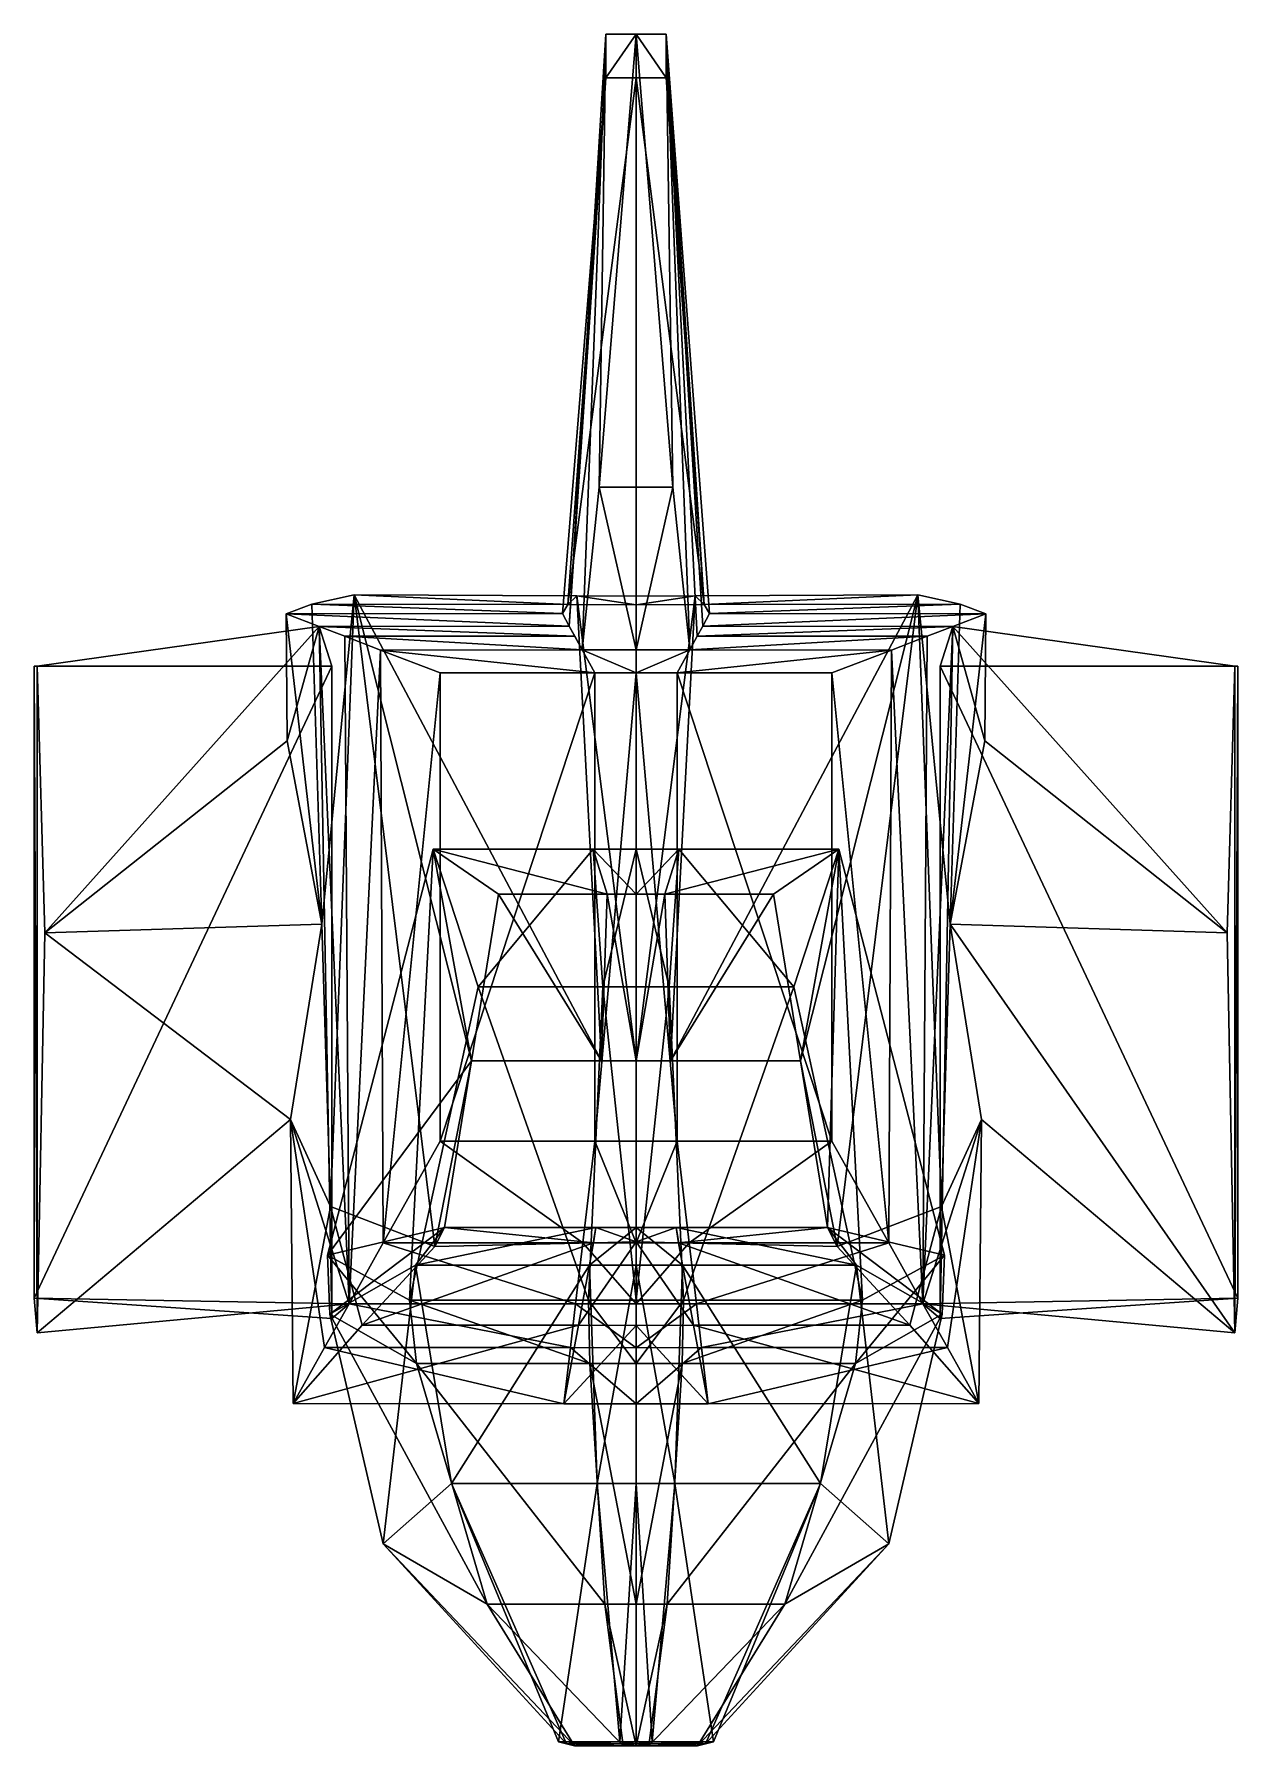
# Model space of a CAD drawing. Extents: x -1.05 to 1.05, y -1.23 to 1.74.
import ezdxf

# ---------------------------------------------------------------- set-up
doc = ezdxf.new("R2010")
doc.units = 0

msp = doc.modelspace()

# ---------------------------------------------------------------- linework, layer by layer
for points in [[(-0.0527, 1.7436, 1.2957), (-0.0934, 0.6736, 0.2181), (-0.1159, 0.715, 0.4135)], [(-0.1159, 0.715, 0.4135), (-0.0527, 1.6677, 1.3682), (-0.0527, 1.7436, 1.2957)], [(-0.0527, 1.7436, 1.2957), (-0.0641, 0.9566, 0.221), (-0.0934, 0.6736, 0.2181)], [(-0.0641, 0.9566, 0.221), (-0.0527, 1.7436, 1.2957), (0, 1.7436, 1.2957)], [(-0.0641, 0.9566, 0.221), (0, 1.7436, 1.2957), (0, 0.9566, 0.221)], [(0, 1.7436, 1.2957), (-0.0527, 1.7436, 1.2957), (-0.0527, 1.6677, 1.3682)], [(0, 1.7436, 1.2957), (-0.0527, 1.6677, 1.3682), (0, 1.6677, 1.3682)], [(0, 1.7436, 1.2957), (0, 1.6677, 1.3682), (0.0527, 1.6677, 1.3682)], [(0, 1.7436, 1.2957), (0.0527, 1.6677, 1.3682), (0.0527, 1.7436, 1.2957)], [(0.0641, 0.9566, 0.221), (0, 0.9566, 0.221), (0, 1.7436, 1.2957)], [(0.0641, 0.9566, 0.221), (0, 1.7436, 1.2957), (0.0527, 1.7436, 1.2957)], [(0.0934, 0.6736, 0.2181), (0.0641, 0.9566, 0.221), (0.0527, 1.7436, 1.2957)], [(0.0527, 1.7436, 1.2957), (0.0527, 1.6677, 1.3682), (0.1185, 0.7523, 0.6442)], [(0.0527, 1.7436, 1.2957), (0.1185, 0.7523, 0.6442), (0.128, 0.7371, 0.5182)], [(0.1065, 0.6977, 0.3318), (0.0934, 0.6736, 0.2181), (0.0527, 1.7436, 1.2957)], [(0.0527, 1.7436, 1.2957), (0.128, 0.7371, 0.5182), (0.1159, 0.715, 0.4135)], [(0.0527, 1.7436, 1.2957), (0.1159, 0.715, 0.4135), (0.1065, 0.6977, 0.3318)], [(-0.128, 0.7371, 0.5182), (-0.1185, 0.7523, 0.6442), (-0.0527, 1.6677, 1.3682)], [(-0.1159, 0.715, 0.4135), (-0.128, 0.7371, 0.5182), (-0.0527, 1.6677, 1.3682)], [(-0.1185, 0.7523, 0.6442), (0, 0.7521, 0.6415), (0, 1.6677, 1.3682)], [(-0.1185, 0.7523, 0.6442), (0, 1.6677, 1.3682), (-0.0527, 1.6677, 1.3682)], [(0.1185, 0.7523, 0.6442), (0.0527, 1.6677, 1.3682), (0, 1.6677, 1.3682)], [(0.1185, 0.7523, 0.6442), (0, 1.6677, 1.3682), (0, 0.7521, 0.6415)], [(-0.0641, 0.9566, 0.221), (0, 0.6737, 0.219), (-0.0934, 0.6736, 0.2181)], [(-0.0641, 0.9566, 0.221), (0, 0.9566, 0.221), (0, 0.6737, 0.219)], [(0.0641, 0.9566, 0.221), (0.0934, 0.6736, 0.2181), (0, 0.6737, 0.219)], [(0.0641, 0.9566, 0.221), (0, 0.6737, 0.219), (0, 0.9566, 0.221)], [(-0.6081, 0.7364, 0.5089), (-0.546, 0.197, 0.6879), (-0.5632, 0.753, 0.6544)], [(-0.128, 0.7371, 0.5182), (-0.6081, 0.7364, 0.5089), (-0.5632, 0.753, 0.6544)], [(-0.1185, 0.7523, 0.6442), (-0.5632, 0.753, 0.6544), (-0.4898, 0.7696, 0.7998)], [(-0.4898, 0.7696, 0.7998), (-0.5632, 0.753, 0.6544), (-0.546, 0.197, 0.6879)], [(-0.128, 0.7371, 0.5182), (-0.5632, 0.753, 0.6544), (-0.1185, 0.7523, 0.6442)], [(-0.4898, 0.7696, 0.7998), (-0.546, 0.197, 0.6879), (-0.5308, -0.2938, 0.7174)], [(-0.5308, -0.2938, 0.7174), (-0.3496, -0.3634, 1.0654), (-0.4898, 0.7696, 0.7998)], [(-0.1185, 0.7523, 0.6442), (-0.4898, 0.7696, 0.7998), (-0.1031, 0.7675, 0.7703)], [(-0.3496, -0.3634, 1.0654), (-0.286, -0.0405, 1.2669), (-0.4898, 0.7696, 0.7998)], [(-0.4898, 0.7696, 0.7998), (-0.286, -0.0405, 1.2669), (-0.0602, -0.0406, 1.2661)], [(-0.4898, 0.7696, 0.7998), (-0.0602, -0.0406, 1.2661), (-0.1031, 0.7675, 0.7703)], [(0, 0.7521, 0.6415), (-0.1185, 0.7523, 0.6442), (-0.1031, 0.7675, 0.7703)], [(-0.1031, 0.7675, 0.7703), (-0.0602, -0.0406, 1.2661), (0, -0.0406, 1.2658)], [(-0.1031, 0.7675, 0.7703), (0, -0.0406, 1.2658), (0, 0.7669, 0.7624)], [(0, 0.7521, 0.6415), (-0.1031, 0.7675, 0.7703), (0, 0.7669, 0.7624)], [(0.1031, 0.7675, 0.7703), (0, 0.7669, 0.7624), (0, -0.0406, 1.2658)], [(0.1031, 0.7675, 0.7703), (0, -0.0406, 1.2658), (0.0602, -0.0406, 1.2661)], [(0, 0.7521, 0.6415), (0, 0.7669, 0.7624), (0.1031, 0.7675, 0.7703)], [(0, 0.7521, 0.6415), (0.1031, 0.7675, 0.7703), (0.1185, 0.7523, 0.6442)], [(0.4898, 0.7696, 0.7998), (0.1031, 0.7675, 0.7703), (0.0602, -0.0406, 1.2661)], [(0.4898, 0.7696, 0.7998), (0.0602, -0.0406, 1.2661), (0.286, -0.0405, 1.2669)], [(0.1185, 0.7523, 0.6442), (0.1031, 0.7675, 0.7703), (0.4898, 0.7696, 0.7998)], [(0.1185, 0.7523, 0.6442), (0.4898, 0.7696, 0.7998), (0.5632, 0.753, 0.6544)], [(0.128, 0.7371, 0.5182), (0.1185, 0.7523, 0.6442), (0.5632, 0.753, 0.6544)], [(0.128, 0.7371, 0.5182), (0.5632, 0.753, 0.6544), (0.6081, 0.7364, 0.5089)], [(0.3496, -0.3634, 1.0654), (0.4898, 0.7696, 0.7998), (0.286, -0.0405, 1.2669)], [(0.4898, 0.7696, 0.7998), (0.3496, -0.3634, 1.0654), (0.5308, -0.2938, 0.7174)], [(0.546, 0.197, 0.6879), (0.5632, 0.753, 0.6544), (0.4898, 0.7696, 0.7998)], [(0.5308, -0.2938, 0.7174), (0.546, 0.197, 0.6879), (0.4898, 0.7696, 0.7998)], [(0.6081, 0.7364, 0.5089), (0.5632, 0.753, 0.6544), (0.546, 0.197, 0.6879)], [(-0.5289, 0.6452, 0.0007), (-1.0409, 0.6452, 0.1035), (-0.5508, 0.7144, 0.4063)], [(-0.5508, 0.7144, 0.4063), (-1.0409, 0.6452, 0.1035), (-1.0275, 0.1819, 0.5345)], [(-1.0275, 0.1819, 0.5345), (-0.6061, 0.5155, 0.5037), (-0.5508, 0.7144, 0.4063)], [(-0.1159, 0.715, 0.4135), (-0.6081, 0.7364, 0.5089), (-0.128, 0.7371, 0.5182)], [(-0.1159, 0.715, 0.4135), (-0.5508, 0.7144, 0.4063), (-0.6081, 0.7364, 0.5089)], [(-0.6081, 0.7364, 0.5089), (-0.6061, 0.5155, 0.5037), (-0.546, 0.197, 0.6879)], [(-0.6081, 0.7364, 0.5089), (-0.5508, 0.7144, 0.4063), (-0.6061, 0.5155, 0.5037)], [(-0.1065, 0.6977, 0.3318), (-0.5508, 0.7144, 0.4063), (-0.1159, 0.715, 0.4135)], [(-0.5289, -0.488, 0.0007), (-0.5289, 0.6452, 0.0007), (-0.5508, 0.7144, 0.4063)], [(-0.5289, -0.488, 0.0007), (-0.5508, 0.7144, 0.4063), (-0.4985, -0.4625, 0.3058)], [(-0.1065, 0.6977, 0.3318), (-0.5061, 0.6973, 0.326), (-0.5508, 0.7144, 0.4063)], [(-0.4985, -0.4625, 0.3058), (-0.5508, 0.7144, 0.4063), (-0.5061, 0.6973, 0.326)], [(-0.0934, 0.6736, 0.2181), (-0.1065, 0.6977, 0.3318), (-0.1159, 0.715, 0.4135)], [(0.1065, 0.6977, 0.3318), (0.1159, 0.715, 0.4135), (0.5508, 0.7144, 0.4063)], [(0.1065, 0.6977, 0.3318), (0.5508, 0.7144, 0.4063), (0.5061, 0.6973, 0.326)], [(0.1159, 0.715, 0.4135), (0.128, 0.7371, 0.5182), (0.6081, 0.7364, 0.5089)], [(0.1159, 0.715, 0.4135), (0.6081, 0.7364, 0.5089), (0.5508, 0.7144, 0.4063)], [(0.5289, -0.488, 0.0007), (0.4985, -0.4625, 0.3058), (0.5508, 0.7144, 0.4063)], [(0.4985, -0.4625, 0.3058), (0.5061, 0.6973, 0.326), (0.5508, 0.7144, 0.4063)], [(0.5289, -0.488, 0.0007), (0.5508, 0.7144, 0.4063), (0.5289, 0.6452, 0.0007)], [(0.5289, 0.6452, 0.0007), (0.5508, 0.7144, 0.4063), (1.0409, 0.6452, 0.1035)], [(0.6081, 0.7364, 0.5089), (0.546, 0.197, 0.6879), (0.6061, 0.5155, 0.5037)], [(0.6081, 0.7364, 0.5089), (0.6061, 0.5155, 0.5037), (0.5508, 0.7144, 0.4063)], [(1.0275, 0.1819, 0.5345), (1.0409, 0.6452, 0.1035), (0.5508, 0.7144, 0.4063)], [(0.5508, 0.7144, 0.4063), (0.6061, 0.5155, 0.5037), (1.0275, 0.1819, 0.5345)], [(-0.0934, 0.6736, 0.2181), (-0.5061, 0.6973, 0.326), (-0.1065, 0.6977, 0.3318)], [(-0.4439, 0.6734, 0.2145), (-0.4985, -0.4625, 0.3058), (-0.5061, 0.6973, 0.326)], [(-0.0934, 0.6736, 0.2181), (-0.4439, 0.6734, 0.2145), (-0.5061, 0.6973, 0.326)], [(0.0934, 0.6736, 0.2181), (0.1065, 0.6977, 0.3318), (0.5061, 0.6973, 0.326)], [(0.0934, 0.6736, 0.2181), (0.5061, 0.6973, 0.326), (0.4439, 0.6734, 0.2145)], [(0.4439, 0.6734, 0.2145), (0.5061, 0.6973, 0.326), (0.4985, -0.4625, 0.3058)], [(-0.4439, 0.6734, 0.2145), (-0.4392, -0.3567, 0.2018), (-0.4985, -0.4625, 0.3058)], [(-0.0716, 0.6336, 0.0286), (-0.4439, 0.6734, 0.2145), (-0.0934, 0.6736, 0.2181)], [(-0.0716, 0.6336, 0.0286), (-0.3402, 0.6336, 0.0286), (-0.4439, 0.6734, 0.2145)], [(-0.3402, 0.6336, 0.0286), (-0.4392, -0.3567, 0.2018), (-0.4439, 0.6734, 0.2145)], [(0, 0.6336, 0.0286), (-0.0934, 0.6736, 0.2181), (0, 0.6737, 0.219)], [(0, 0.6336, 0.0286), (-0.0716, 0.6336, 0.0286), (-0.0934, 0.6736, 0.2181)], [(0, 0.6336, 0.0286), (0, 0.6737, 0.219), (0.0934, 0.6736, 0.2181)], [(0, 0.6336, 0.0286), (0.0934, 0.6736, 0.2181), (0.0716, 0.6336, 0.0286)], [(0.0716, 0.6336, 0.0286), (0.0934, 0.6736, 0.2181), (0.4439, 0.6734, 0.2145)], [(0.0716, 0.6336, 0.0286), (0.4439, 0.6734, 0.2145), (0.3402, 0.6336, 0.0286)], [(0.3402, 0.6336, 0.0286), (0.4439, 0.6734, 0.2145), (0.4392, -0.3567, 0.2018)], [(0.4439, 0.6734, 0.2145), (0.4985, -0.4625, 0.3058), (0.4392, -0.3567, 0.2018)], [(-0.5289, 0.6452, 0.0007), (-1.0459, 0.6452, -0.0018), (-1.0409, 0.6452, 0.1035)], [(-1.0459, 0.6452, -0.0018), (-1.0459, -0.4531, -0.0018), (-1.0409, -0.513, 0.1235)], [(-1.0459, 0.6452, -0.0018), (-1.0409, -0.513, 0.1235), (-1.0409, 0.6452, 0.1035)], [(-0.5289, 0.6452, 0.0007), (-0.5289, -0.488, 0.0007), (-1.0459, -0.4531, -0.0018)], [(-0.5289, 0.6452, 0.0007), (-1.0459, -0.4531, -0.0018), (-1.0459, 0.6452, -0.0018)], [(-1.0409, -0.513, 0.1235), (-1.0275, 0.1819, 0.5345), (-1.0409, 0.6452, 0.1035)], [(-0.3402, 0.6336, 0.0286), (-0.3402, -0.1802, 0.0286), (-0.4392, -0.3567, 0.2018)], [(-0.0716, 0.6336, 0.0286), (-0.0716, -0.1802, 0.0286), (-0.3402, -0.1802, 0.0286)], [(-0.0716, 0.6336, 0.0286), (-0.3402, -0.1802, 0.0286), (-0.3402, 0.6336, 0.0286)], [(0, 0.6336, 0.0286), (0, -0.1802, 0.0286), (-0.0716, -0.1802, 0.0286)], [(0, 0.6336, 0.0286), (-0.0716, -0.1802, 0.0286), (-0.0716, 0.6336, 0.0286)], [(0, 0.6336, 0.0286), (0.0716, 0.6336, 0.0286), (0.0716, -0.1802, 0.0286)], [(0, 0.6336, 0.0286), (0.0716, -0.1802, 0.0286), (0, -0.1802, 0.0286)], [(0.0716, 0.6336, 0.0286), (0.3402, 0.6336, 0.0286), (0.3402, -0.1802, 0.0286)], [(0.0716, 0.6336, 0.0286), (0.3402, -0.1802, 0.0286), (0.0716, -0.1802, 0.0286)], [(0.3402, 0.6336, 0.0286), (0.4392, -0.3567, 0.2018), (0.3402, -0.1802, 0.0286)], [(0.5289, 0.6452, 0.0007), (1.0409, 0.6452, 0.1035), (1.0459, 0.6452, -0.0018)], [(0.5289, 0.6452, 0.0007), (1.0459, 0.6452, -0.0018), (1.0459, -0.4531, -0.0018)], [(0.5289, 0.6452, 0.0007), (1.0459, -0.4531, -0.0018), (0.5289, -0.488, 0.0007)], [(1.0409, -0.513, 0.1235), (1.0409, 0.6452, 0.1035), (1.0275, 0.1819, 0.5345)], [(1.0459, 0.6452, -0.0018), (1.0409, 0.6452, 0.1035), (1.0409, -0.513, 0.1235)], [(1.0459, 0.6452, -0.0018), (1.0409, -0.513, 0.1235), (1.0459, -0.4531, -0.0018)], [(-1.0275, 0.1819, 0.5345), (-0.546, 0.197, 0.6879), (-0.6061, 0.5155, 0.5037)], [(0.6061, 0.5155, 0.5037), (0.546, 0.197, 0.6879), (1.0275, 0.1819, 0.5345)], [(-0.3524, 0.3272, 1.7172), (-0.5363, -0.3782, 1.4947), (-0.3934, -0.4565, 1.8395)], [(-0.286, -0.0405, 1.2669), (-0.5363, -0.3782, 1.4947), (-0.3524, 0.3272, 1.7172)], [(-0.3524, 0.3272, 1.7172), (-0.3934, -0.4565, 1.8395), (-0.2745, 0.0879, 1.9616)], [(-0.0742, 0.3272, 1.7172), (-0.3524, 0.3272, 1.7172), (-0.2745, 0.0879, 1.9616)], [(-0.3524, 0.3272, 1.7172), (-0.2391, 0.2492, 1.3873), (-0.286, -0.0405, 1.2669)], [(-0.0503, 0.2492, 1.3873), (-0.2391, 0.2492, 1.3873), (-0.3524, 0.3272, 1.7172)], [(-0.0503, 0.2492, 1.3873), (-0.3524, 0.3272, 1.7172), (-0.0742, 0.3272, 1.7172)], [(-0.0742, 0.3272, 1.7172), (-0.2745, 0.0879, 1.9616), (-0.0578, 0.0879, 1.9616)], [(0, 0.2492, 1.3873), (-0.0503, 0.2492, 1.3873), (-0.0742, 0.3272, 1.7172)], [(0, 0.2492, 1.3873), (-0.0742, 0.3272, 1.7172), (0, 0.3272, 1.7172)], [(0, 0.3272, 1.7172), (-0.0742, 0.3272, 1.7172), (-0.0578, 0.0879, 1.9616)], [(0, 0.3272, 1.7172), (-0.0578, 0.0879, 1.9616), (0, 0.0879, 1.9616)], [(0, 0.2492, 1.3873), (0, 0.3272, 1.7172), (0.0742, 0.3272, 1.7172)], [(0, 0.2492, 1.3873), (0.0742, 0.3272, 1.7172), (0.0503, 0.2492, 1.3873)], [(0, 0.3272, 1.7172), (0, 0.0879, 1.9616), (0.0578, 0.0879, 1.9616)], [(0, 0.3272, 1.7172), (0.0578, 0.0879, 1.9616), (0.0742, 0.3272, 1.7172)], [(0.0503, 0.2492, 1.3873), (0.0742, 0.3272, 1.7172), (0.3524, 0.3272, 1.7172)], [(0.0503, 0.2492, 1.3873), (0.3524, 0.3272, 1.7172), (0.2391, 0.2492, 1.3873)], [(0.0742, 0.3272, 1.7172), (0.0578, 0.0879, 1.9616), (0.2745, 0.0879, 1.9616)], [(0.0742, 0.3272, 1.7172), (0.2745, 0.0879, 1.9616), (0.3524, 0.3272, 1.7172)], [(0.286, -0.0405, 1.2669), (0.2391, 0.2492, 1.3873), (0.3524, 0.3272, 1.7172)], [(0.3524, 0.3272, 1.7172), (0.2745, 0.0879, 1.9616), (0.3934, -0.4565, 1.8395)], [(0.3524, 0.3272, 1.7172), (0.3329, -0.3302, 1.1465), (0.286, -0.0405, 1.2669)], [(0.3524, 0.3272, 1.7172), (0.5363, -0.3782, 1.4947), (0.3329, -0.3302, 1.1465)], [(0.3524, 0.3272, 1.7172), (0.3934, -0.4565, 1.8395), (0.5363, -0.3782, 1.4947)], [(-0.0602, -0.0406, 1.2661), (-0.286, -0.0405, 1.2669), (-0.2391, 0.2492, 1.3873)], [(-0.0602, -0.0406, 1.2661), (-0.2391, 0.2492, 1.3873), (-0.0503, 0.2492, 1.3873)], [(0, -0.0406, 1.2658), (-0.0602, -0.0406, 1.2661), (-0.0503, 0.2492, 1.3873)], [(0, -0.0406, 1.2658), (-0.0503, 0.2492, 1.3873), (0, 0.2492, 1.3873)], [(0, -0.0406, 1.2658), (0, 0.2492, 1.3873), (0.0503, 0.2492, 1.3873)], [(0, -0.0406, 1.2658), (0.0503, 0.2492, 1.3873), (0.0602, -0.0406, 1.2661)], [(0.0602, -0.0406, 1.2661), (0.0503, 0.2492, 1.3873), (0.2391, 0.2492, 1.3873)], [(0.0602, -0.0406, 1.2661), (0.2391, 0.2492, 1.3873), (0.286, -0.0405, 1.2669)], [(-0.6003, -0.1422, 0.488), (-1.0275, 0.1819, 0.5345), (-1.0409, -0.513, 0.1235)], [(-0.6003, -0.1422, 0.488), (-0.546, 0.197, 0.6879), (-1.0275, 0.1819, 0.5345)], [(-0.546, 0.197, 0.6879), (-0.6003, -0.1422, 0.488), (-0.5308, -0.2938, 0.7174)], [(0.546, 0.197, 0.6879), (0.5308, -0.2938, 0.7174), (0.6003, -0.1422, 0.488)], [(1.0409, -0.513, 0.1235), (1.0275, 0.1819, 0.5345), (0.546, 0.197, 0.6879)], [(1.0409, -0.513, 0.1235), (0.546, 0.197, 0.6879), (0.6003, -0.1422, 0.488)], [(-0.2745, 0.0879, 1.9616), (-0.3934, -0.4565, 1.8395), (-0.0828, -0.4565, 1.8395)], [(-0.2745, 0.0879, 1.9616), (-0.0828, -0.4565, 1.8395), (-0.0578, 0.0879, 1.9616)], [(-0.0578, 0.0879, 1.9616), (-0.0828, -0.4565, 1.8395), (0, -0.4565, 1.8395)], [(-0.0578, 0.0879, 1.9616), (0, -0.4565, 1.8395), (0, 0.0879, 1.9616)], [(0.0578, 0.0879, 1.9616), (0, 0.0879, 1.9616), (0, -0.4565, 1.8395)], [(0.0578, 0.0879, 1.9616), (0, -0.4565, 1.8395), (0.0828, -0.4565, 1.8395)], [(0.2745, 0.0879, 1.9616), (0.0578, 0.0879, 1.9616), (0.0828, -0.4565, 1.8395)], [(0.2745, 0.0879, 1.9616), (0.0828, -0.4565, 1.8395), (0.3934, -0.4565, 1.8395)], [(-0.286, -0.0405, 1.2669), (-0.3329, -0.3302, 1.1465), (-0.5363, -0.3782, 1.4947)], [(-0.3496, -0.3634, 1.0654), (-0.3329, -0.3302, 1.1465), (-0.286, -0.0405, 1.2669)], [(0.3496, -0.3634, 1.0654), (0.286, -0.0405, 1.2669), (0.3329, -0.3302, 1.1465)], [(-1.0409, -0.513, 0.1235), (-0.4985, -0.4625, 0.3058), (-0.6003, -0.1422, 0.488)], [(-0.6003, -0.1422, 0.488), (-0.5959, -0.6361, 0.4762), (-0.5308, -0.2938, 0.7174)], [(-0.6003, -0.1422, 0.488), (-0.5412, -0.5386, 0.3805), (-0.5959, -0.6361, 0.4762)], [(-0.6003, -0.1422, 0.488), (-0.4985, -0.4625, 0.3058), (-0.5412, -0.5386, 0.3805)], [(0.6003, -0.1422, 0.488), (0.4985, -0.4625, 0.3058), (1.0409, -0.513, 0.1235)], [(0.6003, -0.1422, 0.488), (0.5412, -0.5386, 0.3805), (0.4985, -0.4625, 0.3058)], [(0.6003, -0.1422, 0.488), (0.5308, -0.2938, 0.7174), (0.5959, -0.6361, 0.4762)], [(0.6003, -0.1422, 0.488), (0.5959, -0.6361, 0.4762), (0.5412, -0.5386, 0.3805)], [(-0.3402, -0.1802, 0.0286), (-0.0924, -0.3568, 0.2), (-0.4392, -0.3567, 0.2018)], [(-0.3402, -0.1802, 0.0286), (-0.0716, -0.1802, 0.0286), (-0.0924, -0.3568, 0.2)], [(-0.0716, -0.1802, 0.0286), (0, -0.3568, 0.1995), (-0.0924, -0.3568, 0.2)], [(-0.0716, -0.1802, 0.0286), (0, -0.1802, 0.0286), (0, -0.3568, 0.1995)], [(0.0716, -0.1802, 0.0286), (0.0924, -0.3568, 0.2), (0, -0.3568, 0.1995)], [(0.0716, -0.1802, 0.0286), (0, -0.3568, 0.1995), (0, -0.1802, 0.0286)], [(0.3402, -0.1802, 0.0286), (0.0924, -0.3568, 0.2), (0.0716, -0.1802, 0.0286)], [(0.3402, -0.1802, 0.0286), (0.4392, -0.3567, 0.2018), (0.0924, -0.3568, 0.2)], [(-0.5959, -0.6361, 0.4762), (-0.4761, -0.4998, 0.7933), (-0.5308, -0.2938, 0.7174)], [(-0.4761, -0.4998, 0.7933), (-0.3496, -0.3634, 1.0654), (-0.5308, -0.2938, 0.7174)], [(0.4761, -0.4998, 0.7933), (0.5308, -0.2938, 0.7174), (0.3496, -0.3634, 1.0654)], [(0.5959, -0.6361, 0.4762), (0.5308, -0.2938, 0.7174), (0.4761, -0.4998, 0.7933)], [(-0.3329, -0.3302, 1.1465), (-0.5324, -0.481, 1.4485), (-0.5363, -0.3782, 1.4947)], [(-0.3329, -0.3302, 1.1465), (-0.3833, -0.3958, 1.106), (-0.5324, -0.481, 1.4485)], [(-0.4392, -0.3567, 0.2018), (-0.1049, -0.4627, 0.3029), (-0.4985, -0.4625, 0.3058)], [(-0.4761, -0.4998, 0.7933), (-0.1002, -0.5001, 0.7881), (-0.0736, -0.3569, 1.0952)], [(-0.4761, -0.4998, 0.7933), (-0.0736, -0.3569, 1.0952), (-0.3496, -0.3634, 1.0654)], [(-0.4392, -0.3567, 0.2018), (-0.0924, -0.3568, 0.2), (-0.1049, -0.4627, 0.3029)], [(-0.0701, -0.3303, 1.1449), (-0.3833, -0.3958, 1.106), (-0.3329, -0.3302, 1.1465)], [(-0.0701, -0.3303, 1.1449), (-0.0807, -0.3958, 1.106), (-0.3833, -0.3958, 1.106)], [(-0.0736, -0.3569, 1.0952), (-0.3329, -0.3302, 1.1465), (-0.3496, -0.3634, 1.0654)], [(-0.0736, -0.3569, 1.0952), (-0.0701, -0.3303, 1.1449), (-0.3329, -0.3302, 1.1465)], [(-0.0924, -0.3568, 0.2), (0, -0.4628, 0.3021), (-0.1049, -0.4627, 0.3029)], [(-0.1002, -0.5001, 0.7881), (0, -0.5002, 0.7867), (0, -0.3552, 1.1031)], [(-0.1002, -0.5001, 0.7881), (0, -0.3552, 1.1031), (-0.0736, -0.3569, 1.0952)], [(-0.0924, -0.3568, 0.2), (0, -0.3568, 0.1995), (0, -0.4628, 0.3021)], [(0, -0.3303, 1.1444), (0, -0.3958, 1.106), (-0.0807, -0.3958, 1.106)], [(0, -0.3303, 1.1444), (-0.0807, -0.3958, 1.106), (-0.0701, -0.3303, 1.1449)], [(0, -0.3552, 1.1031), (-0.0701, -0.3303, 1.1449), (-0.0736, -0.3569, 1.0952)], [(0, -0.3552, 1.1031), (0, -0.3303, 1.1444), (-0.0701, -0.3303, 1.1449)], [(0, -0.3303, 1.1444), (0.0701, -0.3303, 1.1449), (0.0807, -0.3958, 1.106)], [(0, -0.3303, 1.1444), (0.0807, -0.3958, 1.106), (0, -0.3958, 1.106)], [(0, -0.3552, 1.1031), (0.0736, -0.3569, 1.0952), (0.0701, -0.3303, 1.1449)], [(0, -0.3552, 1.1031), (0.0701, -0.3303, 1.1449), (0, -0.3303, 1.1444)], [(0.1002, -0.5001, 0.7881), (0.0736, -0.3569, 1.0952), (0, -0.3552, 1.1031)], [(0.1002, -0.5001, 0.7881), (0, -0.3552, 1.1031), (0, -0.5002, 0.7867)], [(0.0924, -0.3568, 0.2), (0.1049, -0.4627, 0.3029), (0, -0.4628, 0.3021)], [(0.0924, -0.3568, 0.2), (0, -0.4628, 0.3021), (0, -0.3568, 0.1995)], [(0.0736, -0.3569, 1.0952), (0.3329, -0.3302, 1.1465), (0.0701, -0.3303, 1.1449)], [(0.0701, -0.3303, 1.1449), (0.3329, -0.3302, 1.1465), (0.3833, -0.3958, 1.106)], [(0.0701, -0.3303, 1.1449), (0.3833, -0.3958, 1.106), (0.0807, -0.3958, 1.106)], [(0.0736, -0.3569, 1.0952), (0.3496, -0.3634, 1.0654), (0.3329, -0.3302, 1.1465)], [(0.4761, -0.4998, 0.7933), (0.3496, -0.3634, 1.0654), (0.0736, -0.3569, 1.0952)], [(0.4761, -0.4998, 0.7933), (0.0736, -0.3569, 1.0952), (0.1002, -0.5001, 0.7881)], [(0.4392, -0.3567, 0.2018), (0.1049, -0.4627, 0.3029), (0.0924, -0.3568, 0.2)], [(0.4392, -0.3567, 0.2018), (0.4985, -0.4625, 0.3058), (0.1049, -0.4627, 0.3029)], [(0.3329, -0.3302, 1.1465), (0.5363, -0.3782, 1.4947), (0.5324, -0.481, 1.4485)], [(0.3329, -0.3302, 1.1465), (0.5324, -0.481, 1.4485), (0.3833, -0.3958, 1.106)], [(-0.5363, -0.3782, 1.4947), (-0.5324, -0.481, 1.4485), (-0.3815, -0.5663, 1.791)], [(-0.5363, -0.3782, 1.4947), (-0.3815, -0.5663, 1.791), (-0.3934, -0.4565, 1.8395)], [(0.5363, -0.3782, 1.4947), (0.3934, -0.4565, 1.8395), (0.3815, -0.5663, 1.791)], [(0.5363, -0.3782, 1.4947), (0.3815, -0.5663, 1.791), (0.5324, -0.481, 1.4485)], [(-0.3833, -0.3958, 1.106), (-0.4395, -0.88, 1.2988), (-0.5324, -0.481, 1.4485)], [(-0.3833, -0.3958, 1.106), (-0.3206, -0.7752, 1.1156), (-0.4395, -0.88, 1.2988)], [(-0.0807, -0.3958, 1.106), (-0.3206, -0.7752, 1.1156), (-0.3833, -0.3958, 1.106)], [(-0.0807, -0.3958, 1.106), (-0.0675, -0.7752, 1.1102), (-0.3206, -0.7752, 1.1156)], [(0, -0.3958, 1.106), (-0.0675, -0.7752, 1.1102), (-0.0807, -0.3958, 1.106)], [(0, -0.3958, 1.106), (0, -0.7752, 1.1087), (-0.0675, -0.7752, 1.1102)], [(0, -0.3958, 1.106), (0.0807, -0.3958, 1.106), (0.0675, -0.7752, 1.1102)], [(0, -0.3958, 1.106), (0.0675, -0.7752, 1.1102), (0, -0.7752, 1.1087)], [(0.0807, -0.3958, 1.106), (0.3206, -0.7752, 1.1156), (0.0675, -0.7752, 1.1102)], [(0.0807, -0.3958, 1.106), (0.3833, -0.3958, 1.106), (0.3206, -0.7752, 1.1156)], [(0.3833, -0.3958, 1.106), (0.4395, -0.88, 1.2988), (0.3206, -0.7752, 1.1156)], [(0.3833, -0.3958, 1.106), (0.5324, -0.481, 1.4485), (0.4395, -0.88, 1.2988)], [(-1.0459, -0.4531, -0.0018), (-0.5289, -0.488, 0.0007), (-0.4985, -0.4625, 0.3058)], [(-1.0459, -0.4531, -0.0018), (-0.4985, -0.4625, 0.3058), (-1.0409, -0.513, 0.1235)], [(-0.4985, -0.4625, 0.3058), (-0.1139, -0.5389, 0.3768), (-0.5412, -0.5386, 0.3805)], [(-0.4985, -0.4625, 0.3058), (-0.1049, -0.4627, 0.3029), (-0.1139, -0.5389, 0.3768)], [(-0.3934, -0.4565, 1.8395), (-0.3815, -0.5663, 1.791), (-0.0803, -0.5663, 1.791)], [(-0.3934, -0.4565, 1.8395), (-0.0803, -0.5663, 1.791), (-0.0828, -0.4565, 1.8395)], [(-0.1049, -0.4627, 0.3029), (0, -0.539, 0.3759), (-0.1139, -0.5389, 0.3768)], [(-0.1049, -0.4627, 0.3029), (0, -0.4628, 0.3021), (0, -0.539, 0.3759)], [(-0.0828, -0.4565, 1.8395), (-0.0803, -0.5663, 1.791), (0, -0.5663, 1.791)], [(-0.0828, -0.4565, 1.8395), (0, -0.5663, 1.791), (0, -0.4565, 1.8395)], [(0.0828, -0.4565, 1.8395), (0, -0.4565, 1.8395), (0, -0.5663, 1.791)], [(0.0828, -0.4565, 1.8395), (0, -0.5663, 1.791), (0.0803, -0.5663, 1.791)], [(0.1049, -0.4627, 0.3029), (0.1139, -0.5389, 0.3768), (0, -0.539, 0.3759)], [(0.1049, -0.4627, 0.3029), (0, -0.539, 0.3759), (0, -0.4628, 0.3021)], [(0.3934, -0.4565, 1.8395), (0.0828, -0.4565, 1.8395), (0.0803, -0.5663, 1.791)], [(0.3934, -0.4565, 1.8395), (0.0803, -0.5663, 1.791), (0.3815, -0.5663, 1.791)], [(0.4985, -0.4625, 0.3058), (0.1139, -0.5389, 0.3768), (0.1049, -0.4627, 0.3029)], [(0.4985, -0.4625, 0.3058), (0.5412, -0.5386, 0.3805), (0.1139, -0.5389, 0.3768)], [(1.0459, -0.4531, -0.0018), (1.0409, -0.513, 0.1235), (0.4985, -0.4625, 0.3058)], [(1.0459, -0.4531, -0.0018), (0.4985, -0.4625, 0.3058), (0.5289, -0.488, 0.0007)], [(-0.5959, -0.6361, 0.4762), (-0.1002, -0.5001, 0.7881), (-0.4761, -0.4998, 0.7933)], [(-0.5959, -0.6361, 0.4762), (-0.1254, -0.6364, 0.4715), (-0.1002, -0.5001, 0.7881)], [(-0.5324, -0.481, 1.4485), (-0.4395, -0.88, 1.2988), (-0.2584, -0.9847, 1.482)], [(-0.5324, -0.481, 1.4485), (-0.2584, -0.9847, 1.482), (-0.3815, -0.5663, 1.791)], [(-0.1254, -0.6364, 0.4715), (0, -0.5002, 0.7867), (-0.1002, -0.5001, 0.7881)], [(-0.1254, -0.6364, 0.4715), (0, -0.6365, 0.4703), (0, -0.5002, 0.7867)], [(0.1254, -0.6364, 0.4715), (0.1002, -0.5001, 0.7881), (0, -0.5002, 0.7867)], [(0.1254, -0.6364, 0.4715), (0, -0.5002, 0.7867), (0, -0.6365, 0.4703)], [(0.5959, -0.6361, 0.4762), (0.4761, -0.4998, 0.7933), (0.1002, -0.5001, 0.7881)], [(0.5959, -0.6361, 0.4762), (0.1002, -0.5001, 0.7881), (0.1254, -0.6364, 0.4715)], [(0.5324, -0.481, 1.4485), (0.3815, -0.5663, 1.791), (0.2584, -0.9847, 1.482)], [(0.5324, -0.481, 1.4485), (0.2584, -0.9847, 1.482), (0.4395, -0.88, 1.2988)], [(-0.5412, -0.5386, 0.3805), (-0.1254, -0.6364, 0.4715), (-0.5959, -0.6361, 0.4762)], [(-0.5412, -0.5386, 0.3805), (-0.1139, -0.5389, 0.3768), (-0.1254, -0.6364, 0.4715)], [(-0.1139, -0.5389, 0.3768), (0, -0.6365, 0.4703), (-0.1254, -0.6364, 0.4715)], [(-0.1139, -0.5389, 0.3768), (0, -0.539, 0.3759), (0, -0.6365, 0.4703)], [(0.1139, -0.5389, 0.3768), (0.1254, -0.6364, 0.4715), (0, -0.6365, 0.4703)], [(0.1139, -0.5389, 0.3768), (0, -0.6365, 0.4703), (0, -0.539, 0.3759)], [(0.5412, -0.5386, 0.3805), (0.1254, -0.6364, 0.4715), (0.1139, -0.5389, 0.3768)], [(0.5412, -0.5386, 0.3805), (0.5959, -0.6361, 0.4762), (0.1254, -0.6364, 0.4715)], [(-0.3815, -0.5663, 1.791), (-0.2584, -0.9847, 1.482), (-0.0544, -0.9847, 1.482)], [(-0.3815, -0.5663, 1.791), (-0.0544, -0.9847, 1.482), (-0.0803, -0.5663, 1.791)], [(-0.0803, -0.5663, 1.791), (-0.0544, -0.9847, 1.482), (0, -0.9847, 1.482)], [(-0.0803, -0.5663, 1.791), (0, -0.9847, 1.482), (0, -0.5663, 1.791)], [(0.0803, -0.5663, 1.791), (0, -0.5663, 1.791), (0, -0.9847, 1.482)], [(0.0803, -0.5663, 1.791), (0, -0.9847, 1.482), (0.0544, -0.9847, 1.482)], [(0.3815, -0.5663, 1.791), (0.0803, -0.5663, 1.791), (0.0544, -0.9847, 1.482)], [(0.3815, -0.5663, 1.791), (0.0544, -0.9847, 1.482), (0.2584, -0.9847, 1.482)], [(-0.3206, -0.7752, 1.1156), (-0.1206, -1.2274, 1.1976), (-0.4395, -0.88, 1.2988)], [(-0.0675, -0.7752, 1.1102), (-0.1345, -1.224, 1.141), (-0.3206, -0.7752, 1.1156)], [(-0.3206, -0.7752, 1.1156), (-0.1345, -1.224, 1.141), (-0.1206, -1.2274, 1.1976)], [(-0.0675, -0.7752, 1.1102), (-0.0283, -1.224, 1.141), (-0.1345, -1.224, 1.141)], [(0, -0.7752, 1.1087), (-0.0283, -1.224, 1.141), (-0.0675, -0.7752, 1.1102)], [(0, -0.7752, 1.1087), (0, -1.224, 1.141), (-0.0283, -1.224, 1.141)], [(0, -0.7752, 1.1087), (0.0675, -0.7752, 1.1102), (0.0283, -1.224, 1.141)], [(0, -0.7752, 1.1087), (0.0283, -1.224, 1.141), (0, -1.224, 1.141)], [(0.0675, -0.7752, 1.1102), (0.1345, -1.224, 1.141), (0.0283, -1.224, 1.141)], [(0.0675, -0.7752, 1.1102), (0.3206, -0.7752, 1.1156), (0.1345, -1.224, 1.141)], [(0.3206, -0.7752, 1.1156), (0.4395, -0.88, 1.2988), (0.1206, -1.2274, 1.1976)], [(0.3206, -0.7752, 1.1156), (0.1206, -1.2274, 1.1976), (0.1345, -1.224, 1.141)], [(-0.4395, -0.88, 1.2988), (-0.1206, -1.2274, 1.1976), (-0.1068, -1.2308, 1.2543)], [(-0.4395, -0.88, 1.2988), (-0.1068, -1.2308, 1.2543), (-0.2584, -0.9847, 1.482)], [(0.4395, -0.88, 1.2988), (0.2584, -0.9847, 1.482), (0.1068, -1.2308, 1.2543)], [(0.4395, -0.88, 1.2988), (0.1068, -1.2308, 1.2543), (0.1206, -1.2274, 1.1976)], [(-0.2584, -0.9847, 1.482), (-0.1068, -1.2308, 1.2543), (-0.0225, -1.2308, 1.2543)], [(-0.2584, -0.9847, 1.482), (-0.0225, -1.2308, 1.2543), (-0.0544, -0.9847, 1.482)], [(-0.0544, -0.9847, 1.482), (-0.0225, -1.2308, 1.2543), (0, -1.2308, 1.2543)], [(-0.0544, -0.9847, 1.482), (0, -1.2308, 1.2543), (0, -0.9847, 1.482)], [(0.0544, -0.9847, 1.482), (0, -0.9847, 1.482), (0, -1.2308, 1.2543)], [(0.0544, -0.9847, 1.482), (0, -1.2308, 1.2543), (0.0225, -1.2308, 1.2543)], [(0.2584, -0.9847, 1.482), (0.0544, -0.9847, 1.482), (0.0225, -1.2308, 1.2543)], [(0.2584, -0.9847, 1.482), (0.0225, -1.2308, 1.2543), (0.1068, -1.2308, 1.2543)], [(-0.1345, -1.224, 1.141), (-0.0283, -1.224, 1.141), (-0.0254, -1.2274, 1.1976)], [(-0.1345, -1.224, 1.141), (-0.0254, -1.2274, 1.1976), (-0.1206, -1.2274, 1.1976)], [(-0.1206, -1.2274, 1.1976), (-0.0254, -1.2274, 1.1976), (-0.0225, -1.2308, 1.2543)], [(-0.1206, -1.2274, 1.1976), (-0.0225, -1.2308, 1.2543), (-0.1068, -1.2308, 1.2543)], [(-0.0283, -1.224, 1.141), (0, -1.224, 1.141), (0, -1.2274, 1.1976)], [(-0.0283, -1.224, 1.141), (0, -1.2274, 1.1976), (-0.0254, -1.2274, 1.1976)], [(-0.0254, -1.2274, 1.1976), (0, -1.2274, 1.1976), (0, -1.2308, 1.2543)], [(-0.0254, -1.2274, 1.1976), (0, -1.2308, 1.2543), (-0.0225, -1.2308, 1.2543)], [(0.0283, -1.224, 1.141), (0.0254, -1.2274, 1.1976), (0, -1.2274, 1.1976)], [(0.0283, -1.224, 1.141), (0, -1.2274, 1.1976), (0, -1.224, 1.141)], [(0.0254, -1.2274, 1.1976), (0.0225, -1.2308, 1.2543), (0, -1.2308, 1.2543)], [(0.0254, -1.2274, 1.1976), (0, -1.2308, 1.2543), (0, -1.2274, 1.1976)], [(0.1206, -1.2274, 1.1976), (0.1068, -1.2308, 1.2543), (0.0225, -1.2308, 1.2543)], [(0.1206, -1.2274, 1.1976), (0.0225, -1.2308, 1.2543), (0.0254, -1.2274, 1.1976)], [(0.1345, -1.224, 1.141), (0.1206, -1.2274, 1.1976), (0.0254, -1.2274, 1.1976)], [(0.1345, -1.224, 1.141), (0.0254, -1.2274, 1.1976), (0.0283, -1.224, 1.141)]]:
    msp.add_3dface(points)

doc.saveas('drawing.dxf')
